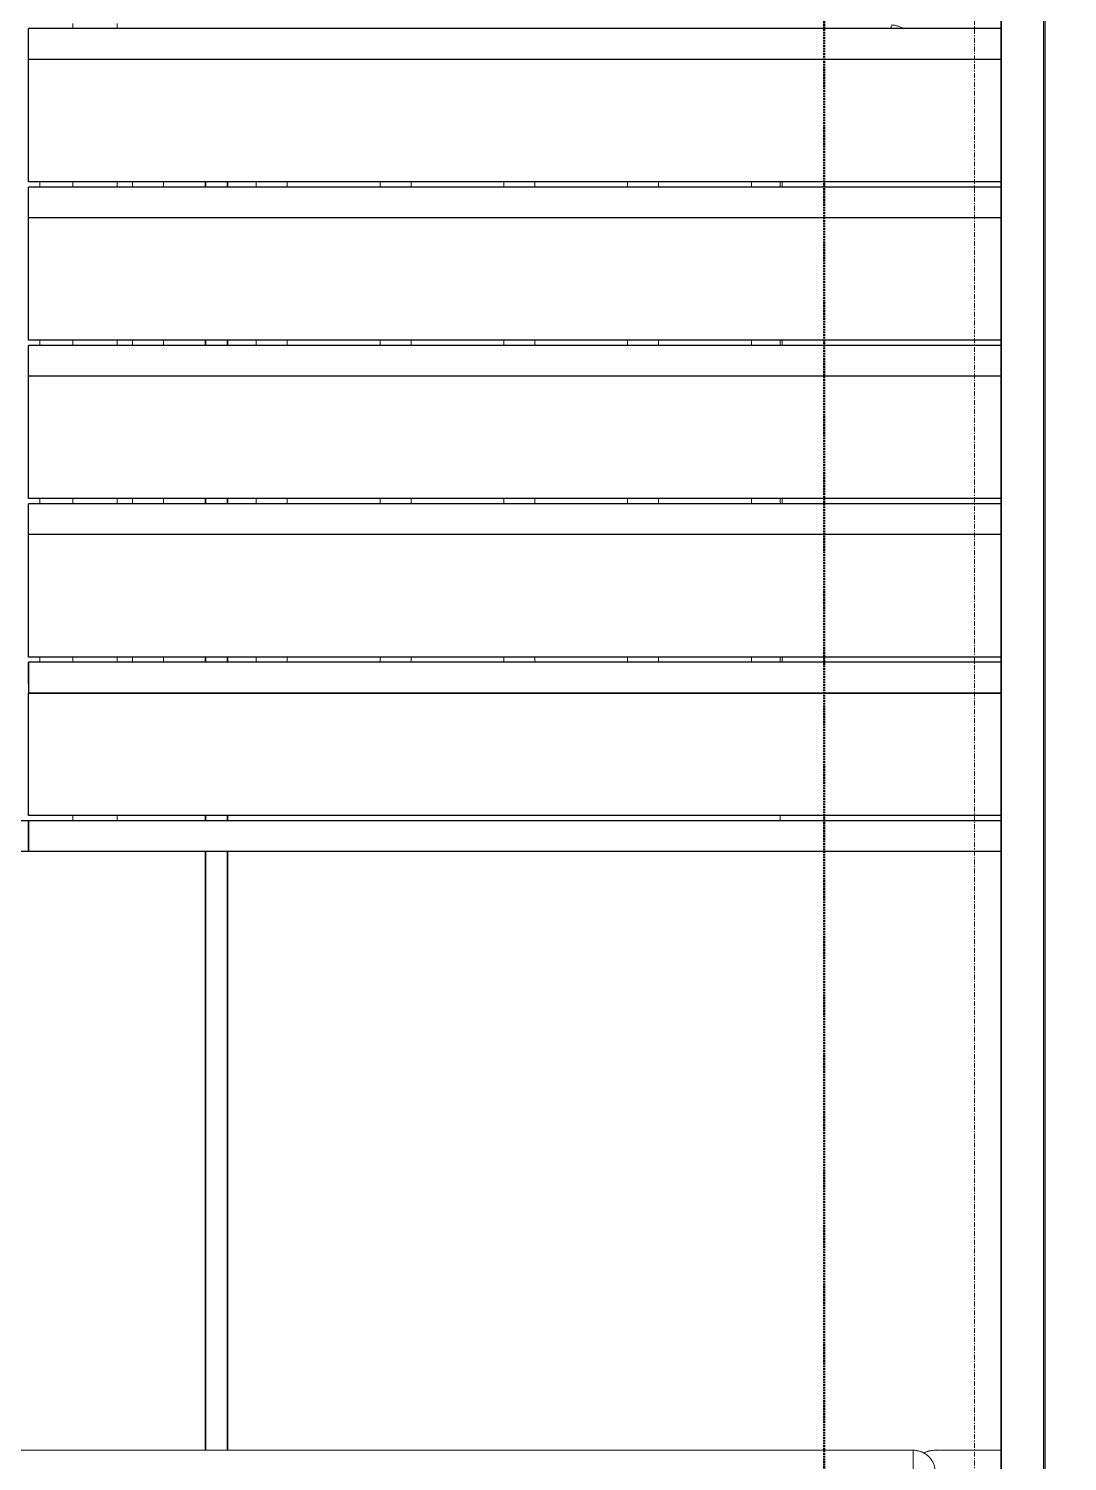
# Model space of a CAD drawing. Header units: millimetres. Extents: x -153298 to 620751, y -313239 to 250031.
# Drawn here: x 7349 to 8524, y -300664 to -299043 of the extents above; entities that cross this region are included whole.
import ezdxf

# ---------------------------------------------------------------- set-up
doc = ezdxf.new("R2010")
doc.units = ezdxf.units.MM
doc.linetypes.add('DPA_Grid _ Level 100', pattern=[10, 5.5, -1.6, 1.3, -1.6])
doc.linetypes.add('DPA_Hidden 50', pattern=[3, 2, -1])
for name, color, linetype, lineweight in [('A-DETL-GENF', 7, 'Continuous', 35), ('A-FLOR-HRAL', 7, 'Continuous', 25), ('A-GLAZ-CURT', 7, 'Continuous', 9), ('I-WALL-E', 7, 'Continuous', 35), ('S-GRID', 7, 'Continuous', 0), ('S-STRS-E', 7, 'Continuous', 25), ('WALL-E', 7, 'Continuous', 35)]:
    doc.layers.add(name, color=color, linetype=linetype, lineweight=lineweight)

# ---------------------------------------------------------------- blocks, each defined once
blk = doc.blocks.new('DPA_CP_Entrance Louver Grill Vertical Z - Louver Grill Vertical Z-V439-2140-01 ENTRANCE 1 ELEVATION 2')
at = {"layer": 'A-GLAZ-CURT', "color": 7}
for p, q in [((-16222, 113945.1), (-16222, 105550)), ((-16222, 113945.1), (-16222, 105550)), ((-16222, 105550), (-16222, 113945.1)), ((-16222, 105550), (-16222, 113945.1)), ((-16174, 105550), (-16174, 113945.1)), ((-16174, 105550), (-16174, 113945.1)), ((-16172, 105550), (-16172, 113945.1)), ((-16172, 113945.1), (-16172, 105550)), ((-16172, 105610), (-16172, 113895.1))]:
    blk.add_line(p, q, dxfattribs=at)
blk = doc.blocks.new('Railing - Post_50mm-V467-2140-01 ENTRANCE 1 ELEVATION 2')
at = {"layer": 'A-FLOR-HRAL', "color": 7, "lineweight": 9}
for p, q in [((-17272, 112027.3), (-17272, 112021.5)), ((-17222, 112021.5), (-17222, 112027.3)), ((-17272, 111848.1), (-17272, 111842.4)), ((-17222, 111842.4), (-17222, 111848.1)), ((-17272, 111668.9), (-17272, 111663.2)), ((-17222, 111663.2), (-17222, 111668.9)), ((-17272, 111489.7), (-17272, 111484)), ((-17222, 111484), (-17222, 111489.7)), ((-17272, 111310.6), (-17272, 111304.8)), ((-17222, 111304.8), (-17222, 111310.6)), ((-17272, 111131.4), (-17272, 111125.7)), ((-17272, 111125.7), (-17222, 111125.7)), ((-17222, 111125.7), (-17272, 111125.7)), ((-17222, 111125.7), (-17222, 111131.4))]:
    blk.add_line(p, q, dxfattribs=at)
blk = doc.blocks.new('Railing - Post_50mm-V468-2140-01 ENTRANCE 1 ELEVATION 2')
at = {"layer": 'A-FLOR-HRAL', "color": 7, "lineweight": 9}
for p, q in [((-17272, 111848.1), (-17272, 111842.4)), ((-17222, 111842.4), (-17222, 111848.1)), ((-17272, 111668.9), (-17272, 111663.2)), ((-17222, 111663.2), (-17222, 111668.9)), ((-17272, 111489.7), (-17272, 111484)), ((-17222, 111484), (-17222, 111489.7)), ((-17272, 111310.6), (-17272, 111304.8)), ((-17222, 111304.8), (-17222, 111310.6)), ((-17272, 111131.4), (-17272, 111125.7)), ((-17247, 111125.7), (-17247, 111125.7)), ((-17247, 111125.7), (-17247, 111125.7)), ((-17222, 111125.7), (-17222, 111131.4))]:
    blk.add_line(p, q, dxfattribs=at)
blk = doc.blocks.new('Railing - Railing-8634568-2140-01 ENTRANCE 1 ELEVATION 2')
at = {"layer": 'A-FLOR-HRAL', "color": 7, "lineweight": 9}
for p, q in [((-17272, 111848.1), (-17272, 111842.4)), ((-17222, 111842.4), (-17222, 111848.1)), ((-17272, 111668.9), (-17272, 111663.2)), ((-17222, 111663.2), (-17222, 111668.9)), ((-17272, 111489.7), (-17272, 111484)), ((-17222, 111484), (-17222, 111489.7)), ((-17272, 111310.6), (-17272, 111304.8)), ((-17222, 111304.8), (-17222, 111310.6))]:
    blk.add_line(p, q, dxfattribs=at)
at = {"color": 7}
for name in ['Railing - Post_50mm-V467-2140-01 ENTRANCE 1 ELEVATION 2', 'Railing - Post_50mm-V468-2140-01 ENTRANCE 1 ELEVATION 2']:
    blk.add_blockref(name, (0, 0), dxfattribs=at)
blk = doc.blocks.new('Railing - Half Circle_25mm-14342084-2140-01 ENTRANCE 1 ELEVATION 2')
at = {"layer": 'A-FLOR-HRAL', "color": 7, "lineweight": 9}
for p, q in [((-16346.4, 108797.2), (-16346.4, 108799.2)), ((-16346.4, 108799.2), (-16346.4, 108797.2))]:
    blk.add_line(p, q, dxfattribs=at)
at = {"layer": 'A-FLOR-HRAL', "color": 7, "lineweight": 9, "flags": 128}
blk.add_lwpolyline([(-16346.4, 108800.4), (-16345.4, 108800.4), (-16344.4, 108800.4), (-16343.4, 108800.3), (-16342.4, 108800.1), (-16341.4, 108799.9), (-16340.5, 108799.7), (-16339.5, 108799.5), (-16338.5, 108799.2), (-16337.6, 108798.8), (-16336.7, 108798.5), (-16335.7, 108798.1), (-16334.8, 108797.6), (-16334, 108797.1), (-16333.1, 108796.6), (-16332.3, 108796.1)], dxfattribs=at)
blk = doc.blocks.new('Railing - Half Circle_25mm-V543-2140-01 ENTRANCE 1 ELEVATION 2')
at = {"layer": 'A-FLOR-HRAL', "color": 7, "lineweight": 9}
for p, q in [((-16321.4, 110388), (-16321.4, 110411.8)), ((-16321.4, 110411.8), (-16321.4, 110388)), ((-16321.4, 110388), (-16321.4, 110364.8)), ((-16321.4, 110364.8), (-16321.4, 110388))]:
    blk.add_line(p, q, dxfattribs=at)
at = {"layer": 'A-FLOR-HRAL', "color": 7, "lineweight": 9, "flags": 128}
for points in [[(-16321.4, 110413), (-16320.4, 110413), (-16319.4, 110413), (-16318.4, 110412.9), (-16317.4, 110412.7), (-16316.4, 110412.5), (-16315.5, 110412.3), (-16314.5, 110412.1), (-16313.5, 110411.8), (-16312.6, 110411.4), (-16311.7, 110411.1), (-16310.7, 110410.7), (-16309.8, 110410.2), (-16309, 110409.7), (-16308.1, 110409.2), (-16307.3, 110408.7), (-16306.5, 110408.1), (-16305.7, 110407.5), (-16304.9, 110406.8), (-16304.2, 110406.2), (-16303.5, 110405.5), (-16302.8, 110404.7), (-16302.1, 110404), (-16301.5, 110403.2), (-16300.9, 110402.4), (-16300.4, 110401.6), (-16299.8, 110400.7), (-16299.3, 110399.8), (-16298.9, 110398.9), (-16298.5, 110398), (-16298.1, 110397.1), (-16297.7, 110396.2), (-16297.4, 110395.2), (-16297.2, 110394.2), (-16296.9, 110393.3), (-16296.8, 110392.3), (-16296.6, 110391.3), (-16296.5, 110390.3), (-16296.4, 110389.3), (-16296.4, 110388.3), (-16296.4, 110388)], [(-16296.4, 110388), (-16296.4, 110387), (-16296.5, 110386), (-16296.6, 110385.1), (-16296.7, 110384.1), (-16296.9, 110383.1), (-16297.1, 110382.1), (-16297.4, 110381.1), (-16297.7, 110380.2), (-16298, 110379.2), (-16298.4, 110378.3), (-16298.8, 110377.4), (-16299.2, 110376.5), (-16299.7, 110375.6), (-16300.2, 110374.8), (-16300.8, 110373.9), (-16301.3, 110373.1), (-16302, 110372.3), (-16302.6, 110371.6), (-16303.3, 110370.8), (-16304, 110370.1), (-16304.7, 110369.4), (-16305.5, 110368.8), (-16306.2, 110368.2), (-16307.1, 110367.6), (-16307.9, 110367), (-16308.7, 110366.5), (-16309.6, 110366), (-16310.5, 110365.5), (-16311.4, 110365.1), (-16312.3, 110364.7), (-16313.3, 110364.4), (-16314.2, 110364.1), (-16315.2, 110363.8), (-16316.2, 110363.6), (-16317.1, 110363.4), (-16318.1, 110363.3), (-16319.1, 110363.1), (-16320.1, 110363.1), (-16321.1, 110363), (-16321.4, 110363)]]:
    blk.add_lwpolyline(points, dxfattribs=at)
blk = doc.blocks.new('Railing - 35mm-V534-2140-01 ENTRANCE 1 ELEVATION 2')
at = {"layer": 'A-FLOR-HRAL', "color": 7, "lineweight": 9}
for p, q in [((-16504.5, 108617.1), (-16504.5, 108622.9)), ((-16469.5, 108622.9), (-16469.5, 108617.1)), ((-16504.5, 108438), (-16504.5, 108443.7)), ((-16469.5, 108443.7), (-16469.5, 108438)), ((-16504.5, 108258.8), (-16504.5, 108264.5)), ((-16469.5, 108264.5), (-16469.5, 108258.8)), ((-16504.5, 108079.6), (-16504.5, 108085.4)), ((-16469.5, 108085.4), (-16469.5, 108079.6))]:
    blk.add_line(p, q, dxfattribs=at)
blk = doc.blocks.new('Railing - 35mm-V535-2140-01 ENTRANCE 1 ELEVATION 2')
at = {"layer": 'A-FLOR-HRAL', "color": 7, "lineweight": 9}
for p, q in [((-17309.5, 108622.9), (-17309.5, 108617.1)), ((-17309.5, 108443.7), (-17309.5, 108438)), ((-17309.5, 108264.5), (-17309.5, 108258.8)), ((-17309.5, 108085.4), (-17309.5, 108079.6))]:
    blk.add_line(p, q, dxfattribs=at)
blk = doc.blocks.new('Railing - Post_50mm-V540-2140-01 ENTRANCE 1 ELEVATION 2')
at = {"layer": 'A-FLOR-HRAL', "color": 7, "lineweight": 9}
for p, q in [((-16472, 108617.1), (-16472, 108622.9)), ((-16422, 108622.9), (-16422, 108617.1)), ((-16472, 108438), (-16472, 108443.7)), ((-16422, 108443.7), (-16422, 108438)), ((-16472, 108258.8), (-16472, 108264.5)), ((-16422, 108264.5), (-16422, 108258.8)), ((-16472, 108079.6), (-16472, 108085.4)), ((-16422, 108085.4), (-16422, 108079.6)), ((-16472, 107900.4), (-16472, 107906.2)), ((-16447, 107900.4), (-16447, 107900.4)), ((-16447, 107900.4), (-16447, 107900.4)), ((-16422, 107906.2), (-16422, 107900.4))]:
    blk.add_line(p, q, dxfattribs=at)
blk = doc.blocks.new('Railing - Railing-14945778-2140-01 ENTRANCE 1 ELEVATION 2')
at = {"color": 7}
for name, p in [('Railing - 35mm-V535-2140-01 ENTRANCE 1 ELEVATION 2', (0, 3225.2)), ('Railing - 35mm-V534-2140-01 ENTRANCE 1 ELEVATION 2', (-700, 3225.2)), ('Railing - 35mm-V534-2140-01 ENTRANCE 1 ELEVATION 2', (-560, 3225.2)), ('Railing - 35mm-V534-2140-01 ENTRANCE 1 ELEVATION 2', (-420, 3225.2)), ('Railing - 35mm-V534-2140-01 ENTRANCE 1 ELEVATION 2', (-280, 3225.2)), ('Railing - 35mm-V534-2140-01 ENTRANCE 1 ELEVATION 2', (-140, 3225.2)), ('Railing - 35mm-V534-2140-01 ENTRANCE 1 ELEVATION 2', (0, 3225.2)), ('Railing - Post_50mm-V540-2140-01 ENTRANCE 1 ELEVATION 2', (0, 3225.2))]:
    blk.add_blockref(name, p, dxfattribs=at)
blk = doc.blocks.new('Top Rail Type - Half Circle_25mm-V541-2140-01 ENTRANCE 1 ELEVATION 2')
at = {"layer": 'A-FLOR-HRAL', "color": 7, "lineweight": 9}
for p, q in [((-16346.4, 108797.2), (-16346.4, 108799.2)), ((-16346.4, 108799.2), (-16346.4, 108797.2))]:
    blk.add_line(p, q, dxfattribs=at)
at = {"layer": 'A-FLOR-HRAL', "color": 7, "lineweight": 9, "flags": 128}
blk.add_lwpolyline([(-16346.4, 108800.4), (-16345.4, 108800.4), (-16344.4, 108800.4), (-16343.4, 108800.3), (-16342.4, 108800.1), (-16341.4, 108799.9), (-16340.5, 108799.7), (-16339.5, 108799.5), (-16338.5, 108799.2), (-16337.6, 108798.8), (-16336.7, 108798.5), (-16335.7, 108798.1), (-16334.8, 108797.6), (-16334, 108797.1), (-16333.1, 108796.6), (-16332.3, 108796.1)], dxfattribs=at)
blk = doc.blocks.new('Top Rail Type - Half Circle_25mm-V544-2140-01 ENTRANCE 1 ELEVATION 2')
at = {"layer": 'A-FLOR-HRAL', "color": 7, "lineweight": 9}
for p, q in [((-16321.4, 110388), (-16321.4, 110411.8)), ((-16321.4, 110411.8), (-16321.4, 110388)), ((-16321.4, 110388), (-16321.4, 110364.8)), ((-16321.4, 110364.8), (-16321.4, 110388))]:
    blk.add_line(p, q, dxfattribs=at)
at = {"layer": 'A-FLOR-HRAL', "color": 7, "lineweight": 9, "flags": 128}
for points in [[(-16321.4, 110413), (-16320.4, 110413), (-16319.4, 110413), (-16318.4, 110412.9), (-16317.4, 110412.7), (-16316.4, 110412.5), (-16315.5, 110412.3), (-16314.5, 110412.1), (-16313.5, 110411.8), (-16312.6, 110411.4), (-16311.7, 110411.1), (-16310.7, 110410.7), (-16309.8, 110410.2), (-16309, 110409.7), (-16308.1, 110409.2), (-16307.3, 110408.7), (-16306.5, 110408.1), (-16305.7, 110407.5), (-16304.9, 110406.8), (-16304.2, 110406.2), (-16303.5, 110405.5), (-16302.8, 110404.7), (-16302.1, 110404), (-16301.5, 110403.2), (-16300.9, 110402.4), (-16300.4, 110401.6), (-16299.8, 110400.7), (-16299.3, 110399.8), (-16298.9, 110398.9), (-16298.5, 110398), (-16298.1, 110397.1), (-16297.7, 110396.2), (-16297.4, 110395.2), (-16297.2, 110394.2), (-16296.9, 110393.3), (-16296.8, 110392.3), (-16296.6, 110391.3), (-16296.5, 110390.3), (-16296.4, 110389.3), (-16296.4, 110388.3), (-16296.4, 110388)], [(-16296.4, 110388), (-16296.4, 110387), (-16296.5, 110386), (-16296.6, 110385.1), (-16296.7, 110384.1), (-16296.9, 110383.1), (-16297.1, 110382.1), (-16297.4, 110381.1), (-16297.7, 110380.2), (-16298, 110379.2), (-16298.4, 110378.3), (-16298.8, 110377.4), (-16299.2, 110376.5), (-16299.7, 110375.6), (-16300.2, 110374.8), (-16300.8, 110373.9), (-16301.3, 110373.1), (-16302, 110372.3), (-16302.6, 110371.6), (-16303.3, 110370.8), (-16304, 110370.1), (-16304.7, 110369.4), (-16305.5, 110368.8), (-16306.2, 110368.2), (-16307.1, 110367.6), (-16307.9, 110367), (-16308.7, 110366.5), (-16309.6, 110366), (-16310.5, 110365.5), (-16311.4, 110365.1), (-16312.3, 110364.7), (-16313.3, 110364.4), (-16314.2, 110364.1), (-16315.2, 110363.8), (-16316.2, 110363.6), (-16317.1, 110363.4), (-16318.1, 110363.3), (-16319.1, 110363.1), (-16320.1, 110363.1), (-16321.1, 110363), (-16321.4, 110363)]]:
    blk.add_lwpolyline(points, dxfattribs=at)
blk = doc.blocks.new('Top Rail Type - Top Rail_Internal_-14945782-2140-01 ENTRANCE 1 ELEVATION 2')
at = {"layer": 'A-FLOR-HRAL', "color": 7, "lineweight": 9}
for p, q in [((-16422, 110413), (-18447, 110413)), ((-16321.4, 110413), (-16422, 110413)), ((-16321.4, 110413), (-16321.4, 110388)), ((-16321.4, 110388), (-16321.4, 110412.2))]:
    blk.add_line(p, q, dxfattribs=at)
blk = doc.blocks.new('Railing - RL13_Baluster Post _End_-13242412-2140-01 ENTRANCE 1 ELEVATION 2')
at = {"layer": 'A-FLOR-HRAL', "color": 7, "lineweight": 9}
for p, q in [((-16266.3, 107187.8), (-16222, 107187.8)), ((-16222, 107137.8), (-16266.3, 107137.8))]:
    blk.add_line(p, q, dxfattribs=at)
at = {"layer": 'A-FLOR-HRAL', "color": 7, "lineweight": 9, "flags": 128}
for points in [[(-16297.3, 107187.8), (-16297.3, 107187.8), (-16297.2, 107187.8), (-16297.1, 107187.8), (-16296.9, 107187.8), (-16296.7, 107187.8), (-16296.4, 107187.8), (-16296.1, 107187.8), (-16295.7, 107187.8), (-16295.3, 107187.8), (-16294.9, 107187.8), (-16294.4, 107187.8), (-16293.8, 107187.8), (-16293.2, 107187.8), (-16292.6, 107187.8), (-16291.9, 107187.8), (-16291.2, 107187.8), (-16290.4, 107187.8), (-16289.6, 107187.8), (-16288.8, 107187.8), (-16287.9, 107187.8), (-16287, 107187.8), (-16286.1, 107187.8), (-16285.1, 107187.8), (-16284.1, 107187.8), (-16283.1, 107187.8), (-16282, 107187.8), (-16280.9, 107187.8), (-16279.8, 107187.8), (-16278.7, 107187.8), (-16277.6, 107187.8), (-16276.4, 107187.8), (-16275.2, 107187.8), (-16274, 107187.8), (-16272.8, 107187.8), (-16271.6, 107187.8), (-16270.4, 107187.8), (-16269.1, 107187.8), (-16267.9, 107187.8), (-16266.7, 107187.8), (-16266.3, 107187.8)], [(-16266.3, 107137.8), (-16267.6, 107137.8), (-16268.8, 107137.8), (-16270, 107137.8), (-16271.3, 107137.8), (-16272.5, 107137.8), (-16273.7, 107137.8), (-16274.9, 107137.8), (-16276.1, 107137.8), (-16277.2, 107137.8), (-16278.4, 107137.8), (-16279.5, 107137.8), (-16280.6, 107137.8), (-16281.7, 107137.8), (-16282.8, 107137.8), (-16283.8, 107137.8), (-16284.8, 107137.8), (-16285.8, 107137.8), (-16286.8, 107137.8), (-16287.7, 107137.8), (-16288.6, 107137.8), (-16289.4, 107137.8), (-16290.2, 107137.8), (-16291, 107137.8), (-16291.7, 107137.8), (-16292.4, 107137.8), (-16293.1, 107137.8), (-16293.7, 107137.8), (-16294.2, 107137.8), (-16294.7, 107137.8), (-16295.2, 107137.8), (-16295.6, 107137.8), (-16296, 107137.8), (-16296.4, 107137.8), (-16296.6, 107137.8), (-16296.9, 107137.8), (-16297.1, 107137.8), (-16297.2, 107137.8), (-16297.3, 107137.8), (-16297.3, 107137.8)]]:
    blk.add_lwpolyline(points, dxfattribs=at)
at = {"layer": 'A-FLOR-HRAL', "color": 7, "lineweight": 9}
for start, end in [(88.6974, 120), (240, 281.0413)]:
    blk.add_arc((-16297.3, 107162.8), 25, start, end, dxfattribs=at)
blk = doc.blocks.new('Railing - RL13_Baluster Post _Start_-13242410-2140-01 ENTRANCE 1 ELEVATION 2')
at = {"layer": 'A-FLOR-HRAL', "color": 7, "lineweight": 9}
blk.add_line((-16266.3, 105575.2), (-16222, 105575.2), dxfattribs=at)
at = {"layer": 'A-FLOR-HRAL', "color": 7, "lineweight": 9, "flags": 128}
blk.add_lwpolyline([(-16266.3, 105575.2), (-16267.6, 105575.2), (-16268.8, 105575.2), (-16270, 105575.2), (-16271.3, 105575.2)], dxfattribs=at)
blk = doc.blocks.new('Railing - Railing-14945909-2140-01 ENTRANCE 1 ELEVATION 2')
at = {"color": 7}
for name in ['Railing - RL13_Baluster Post _End_-13242412-2140-01 ENTRANCE 1 ELEVATION 2', 'Railing - RL13_Baluster Post _Start_-13242410-2140-01 ENTRANCE 1 ELEVATION 2']:
    blk.add_blockref(name, (0, 3225.2), dxfattribs=at)
blk = doc.blocks.new('Top Rail Type - Top Rail_Internal_-14947803-2140-01 ENTRANCE 1 ELEVATION 2')
at = {"layer": 'A-FLOR-HRAL', "color": 7, "lineweight": 9}
for p, q in [((-16322, 110363), (-16322, 109513)), ((-16272, 109513), (-16272, 110363.6)), ((-16322, 109339.6), (-16322, 109333.9)), ((-16272, 109333.9), (-16272, 109339.6)), ((-16322, 109160.4), (-16322, 109154.7)), ((-16272, 109154.7), (-16272, 109160.4)), ((-16322, 108981.2), (-16322, 108975.5)), ((-16272, 108975.5), (-16272, 108981.2)), ((-16322, 108802.1), (-16322, 108796.3)), ((-16272, 108796.3), (-16272, 108802.1))]:
    blk.add_line(p, q, dxfattribs=at)
for start, end in [(86.1963, 120), (240, 280.7836)]:
    blk.add_arc((-16297, 110388), 25, start, end, dxfattribs=at)
for points in [[(-16309.5, 110409.7), (-16307.6, 110410.8), (-16303.6, 110412.5), (-16299.2, 110413), (-16297, 110413)], [(-16296.8, 110413), (-16296.3, 110413), (-16295.8, 110413), (-16295.4, 110413)], [(-16297, 110363), (-16301.4, 110363), (-16305.7, 110364.2), (-16309.5, 110366.4)], [(-16292.3, 110363.5), (-16293.8, 110363.2), (-16295.3, 110363.1), (-16296.8, 110363)]]:
    blk.add_open_spline(points, degree=3, dxfattribs=at)
blk = doc.blocks.new('DPA_AN_Callout - DPA_AN_Callout-15497441-2140-01 ENTRANCE 1 ELEVATION 2')
at = {"layer": 'A-DETL-GENF', "color": 7, "linetype": 'DPA_Hidden 50', "lineweight": 50}
blk.add_line((-16422, 105382.9), (-16422, 113739.9), dxfattribs=at)

msp = doc.modelspace()

# ---------------------------------------------------------------- linework, layer by layer
at = {"color": 7}
msp.add_lwpolyline([(11947.7281, -297117.5653), (8497.1524, -297117.5653), (8497.1524, -305514.7103), (11947.7281, -305514.7103)], close=True, dxfattribs=at)
at = {"layer": 'I-WALL-E', "color": 7}
for p, q in [((7549.1524, -299222.3433), (7549.1524, -299216.6046)), ((7549.1524, -299222.3433), (7549.1524, -299216.6046)), ((7574.1524, -299216.6046), (7574.1524, -299222.3433)), ((7574.1524, -299216.6046), (7574.1524, -299222.3433)), ((7549.1524, -299401.5221), (7549.1524, -299395.7833)), ((7549.1524, -299401.5221), (7549.1524, -299395.7833)), ((7574.1524, -299395.7833), (7574.1524, -299401.5221)), ((7574.1524, -299395.7833), (7574.1524, -299401.5221)), ((7549.1524, -299580.7008), (7549.1524, -299574.9621)), ((7549.1524, -299580.7008), (7549.1524, -299574.9621)), ((7574.1524, -299574.9621), (7574.1524, -299580.7008)), ((7574.1524, -299574.9621), (7574.1524, -299580.7008)), ((7549.1524, -299759.8796), (7549.1524, -299754.1408)), ((7549.1524, -299759.8796), (7549.1524, -299754.1408)), ((7574.1524, -299754.1408), (7574.1524, -299759.8796)), ((7574.1524, -299754.1408), (7574.1524, -299759.8796)), ((7549.1524, -299939.0583), (7549.1524, -299933.3196)), ((7549.1524, -299939.0583), (7549.1524, -299933.3196)), ((7574.1524, -299933.3196), (7574.1524, -299939.0583)), ((7574.1524, -299933.3196), (7574.1524, -299939.0583)), ((7549.1524, -300651.667), (7549.1524, -299974.0583)), ((7549.1524, -300651.667), (7549.1524, -299974.0583)), ((7574.1524, -299974.0583), (7574.1524, -300651.667)), ((7574.1524, -299974.0583), (7574.1524, -300651.667))]:
    msp.add_line(p, q, dxfattribs=at)
at = {"layer": 'S-GRID', "color": 7, "linetype": 'DPA_Grid _ Level 100'}
msp.add_line((8419.1552, -312338.9018), (8419.1552, -291368.6646), dxfattribs=at)
at = {"layer": 'S-STRS-E', "color": 7}
for p, q in [((7349.1524, -299078.1646), (7349.1524, -299043.1646)), ((8449.1524, -299043.1646), (7349.1524, -299043.1646)), ((7349.1524, -299047.4364), (7349.1524, -299043.1646)), ((7349.1524, -299045.6646), (7349.1524, -299043.1646)), ((7349.1524, -299045.6646), (7349.1524, -299043.1646)), ((7349.1524, -299045.6646), (7349.1524, -299043.1646)), ((7349.1524, -299045.6646), (7349.1524, -299043.1646)), ((7349.1524, -299045.6646), (7349.1524, -299043.1646)), ((8449.1524, -299043.1646), (7349.1524, -299043.1646)), ((8449.1524, -299043.1646), (7349.1524, -299043.1646)), ((8449.1524, -299043.1646), (7349.1524, -299043.1646)), ((8449.1524, -299043.1646), (7349.1524, -299043.1646)), ((8449.1524, -299043.1646), (7349.1524, -299043.1646)), ((8449.1524, -299043.1646), (7349.1524, -299043.1646)), ((7349.1524, -299068.1646), (7349.1524, -299048.1646)), ((7349.1524, -299058.1646), (7349.1524, -299048.1646)), ((7349.1524, -299057.6646), (7349.1524, -299048.6646)), ((8449.1524, -299043.1646), (8449.1524, -299078.1646)), ((8449.1524, -299043.1646), (8449.1524, -299045.6646)), ((8449.1524, -299043.1646), (8449.1524, -299045.6646)), ((8449.1524, -299043.1646), (8449.1524, -299045.6646)), ((8449.1524, -299043.1646), (8449.1524, -299045.6646)), ((8449.1524, -299043.1646), (8449.1524, -299045.6646)), ((8449.1524, -299043.1646), (8449.1524, -299047.4364)), ((8449.1524, -299048.1646), (8449.1524, -299058.1646)), ((8449.1524, -299048.1646), (8449.1524, -299068.1646)), ((8449.1524, -299048.6646), (8449.1524, -299057.6646)), ((7349.1524, -299061.1646), (7349.1524, -299057.6646)), ((7349.1524, -299060.6646), (7349.1524, -299058.1646)), ((8449.1524, -299057.6646), (8449.1524, -299061.1646)), ((8449.1524, -299058.1646), (8449.1524, -299060.6646)), ((7349.1524, -299216.6046), (7349.1524, -299078.1646)), ((8449.1524, -299078.1646), (7349.1524, -299078.1646)), ((8449.1524, -299078.1646), (7349.1524, -299078.1646)), ((8449.1524, -299078.1646), (8449.1524, -299216.6046)), ((8449.1524, -299216.6046), (7349.1524, -299216.6046)), ((7349.1524, -299257.3433), (7349.1524, -299222.3433)), ((8449.1524, -299222.3433), (7349.1524, -299222.3433)), ((7349.1524, -299227.3433), (7349.1524, -299222.3433)), ((7349.1524, -299224.8433), (7349.1524, -299222.3433)), ((7349.1524, -299224.8433), (7349.1524, -299222.3433)), ((7349.1524, -299224.8433), (7349.1524, -299222.3433)), ((7349.1524, -299224.8433), (7349.1524, -299222.3433)), ((7349.1524, -299224.8433), (7349.1524, -299222.3433)), ((8449.1524, -299222.3433), (7349.1524, -299222.3433)), ((8449.1524, -299222.3433), (7349.1524, -299222.3433)), ((8449.1524, -299222.3433), (7349.1524, -299222.3433)), ((8449.1524, -299222.3433), (7349.1524, -299222.3433)), ((8449.1524, -299222.3433), (7349.1524, -299222.3433)), ((8449.1524, -299222.3433), (7349.1524, -299222.3433)), ((7349.1524, -299247.3433), (7349.1524, -299227.3433)), ((7349.1524, -299237.3433), (7349.1524, -299227.3433)), ((7349.1524, -299236.8433), (7349.1524, -299227.8433)), ((8449.1524, -299222.3433), (8449.1524, -299257.3433)), ((8449.1524, -299222.3433), (8449.1524, -299224.8433)), ((8449.1524, -299222.3433), (8449.1524, -299224.8433)), ((8449.1524, -299222.3433), (8449.1524, -299224.8433)), ((8449.1524, -299222.3433), (8449.1524, -299224.8433)), ((8449.1524, -299222.3433), (8449.1524, -299224.8433)), ((8449.1524, -299222.3433), (8449.1524, -299227.3433)), ((8449.1524, -299227.3433), (8449.1524, -299237.3433)), ((8449.1524, -299227.3433), (8449.1524, -299247.3433)), ((8449.1524, -299227.8433), (8449.1524, -299236.8433)), ((7349.1524, -299240.3433), (7349.1524, -299236.8433)), ((7349.1524, -299239.8433), (7349.1524, -299237.3433)), ((8449.1524, -299236.8433), (8449.1524, -299240.3433)), ((8449.1524, -299237.3433), (8449.1524, -299239.8433)), ((7349.1524, -299395.7833), (7349.1524, -299257.3433)), ((8449.1524, -299257.3433), (7349.1524, -299257.3433)), ((8449.1524, -299257.3433), (7349.1524, -299257.3433)), ((8449.1524, -299257.3433), (8449.1524, -299395.7833)), ((8449.1524, -299395.7833), (7349.1524, -299395.7833)), ((7349.1524, -299436.5221), (7349.1524, -299401.5221)), ((8449.1524, -299401.5221), (7349.1524, -299401.5221)), ((7349.1524, -299406.5221), (7349.1524, -299401.5221)), ((7349.1524, -299404.0221), (7349.1524, -299401.5221)), ((7349.1524, -299404.0221), (7349.1524, -299401.5221)), ((7349.1524, -299404.0221), (7349.1524, -299401.5221)), ((7349.1524, -299404.0221), (7349.1524, -299401.5221)), ((7349.1524, -299404.0221), (7349.1524, -299401.5221)), ((8449.1524, -299401.5221), (7349.1524, -299401.5221)), ((8449.1524, -299401.5221), (7349.1524, -299401.5221)), ((8449.1524, -299401.5221), (7349.1524, -299401.5221)), ((8449.1524, -299401.5221), (7349.1524, -299401.5221)), ((8449.1524, -299401.5221), (7349.1524, -299401.5221)), ((8449.1524, -299401.5221), (7349.1524, -299401.5221)), ((7349.1524, -299426.5221), (7349.1524, -299406.5221)), ((7349.1524, -299416.5221), (7349.1524, -299406.5221)), ((7349.1524, -299416.0221), (7349.1524, -299407.0221)), ((8449.1524, -299401.5221), (8449.1524, -299436.1652)), ((8449.1524, -299401.5221), (8449.1524, -299404.0221)), ((8449.1524, -299401.5221), (8449.1524, -299404.0221)), ((8449.1524, -299401.5221), (8449.1524, -299404.0221)), ((8449.1524, -299401.5221), (8449.1524, -299404.0221)), ((8449.1524, -299401.5221), (8449.1524, -299404.0221)), ((8449.1524, -299401.5221), (8449.1524, -299406.5221)), ((8449.1524, -299406.5221), (8449.1524, -299416.5221)), ((8449.1524, -299406.5221), (8449.1524, -299426.5221)), ((8449.1524, -299407.0221), (8449.1524, -299416.0221)), ((7349.1524, -299419.5221), (7349.1524, -299416.0221)), ((7349.1524, -299419.0221), (7349.1524, -299416.5221)), ((8449.1524, -299416.0221), (8449.1524, -299419.5221)), ((8449.1524, -299416.5221), (8449.1524, -299419.0221)), ((7349.1524, -299574.9621), (7349.1524, -299436.5221)), ((8449.1524, -299436.5221), (7349.1524, -299436.5221)), ((8449.1524, -299436.5221), (7349.1524, -299436.5221)), ((8449.1524, -299436.5221), (8449.1524, -299574.9621)), ((8449.1524, -299574.9621), (7349.1524, -299574.9621)), ((7349.1524, -299615.7008), (7349.1524, -299580.7008)), ((8449.1524, -299580.7008), (7349.1524, -299580.7008)), ((7349.1524, -299585.7008), (7349.1524, -299580.7008)), ((7349.1524, -299583.2008), (7349.1524, -299580.7008)), ((7349.1524, -299583.2008), (7349.1524, -299580.7008)), ((7349.1524, -299583.2008), (7349.1524, -299580.7008)), ((7349.1524, -299583.2008), (7349.1524, -299580.7008)), ((7349.1524, -299583.2008), (7349.1524, -299580.7008)), ((8449.1524, -299580.7008), (7349.1524, -299580.7008)), ((8449.1524, -299580.7008), (7349.1524, -299580.7008)), ((8449.1524, -299580.7008), (7349.1524, -299580.7008)), ((8449.1524, -299580.7008), (7349.1524, -299580.7008)), ((8449.1524, -299580.7008), (7349.1524, -299580.7008)), ((8449.1524, -299580.7008), (7349.1524, -299580.7008)), ((7349.1524, -299605.7008), (7349.1524, -299585.7008)), ((7349.1524, -299595.7008), (7349.1524, -299585.7008)), ((8449.1524, -299580.7008), (8449.1524, -299615.7008)), ((8449.1524, -299580.7008), (8449.1524, -299583.2008)), ((8449.1524, -299580.7008), (8449.1524, -299583.2008)), ((8449.1524, -299580.7008), (8449.1524, -299583.2008)), ((8449.1524, -299580.7008), (8449.1524, -299583.2008)), ((8449.1524, -299580.7008), (8449.1524, -299583.2008)), ((8449.1524, -299580.7008), (8449.1524, -299585.7008)), ((8449.1524, -299585.7008), (8449.1524, -299595.7008)), ((8449.1524, -299585.7008), (8449.1524, -299605.7008)), ((7349.1524, -299595.2008), (7349.1524, -299586.2008)), ((7349.1524, -299598.7008), (7349.1524, -299595.2008)), ((7349.1524, -299598.2008), (7349.1524, -299595.7008)), ((8449.1524, -299586.2008), (8449.1524, -299595.2008)), ((8449.1524, -299595.2008), (8449.1524, -299598.7008)), ((8449.1524, -299595.7008), (8449.1524, -299598.2008)), ((7349.1524, -299754.1408), (7349.1524, -299615.7008)), ((8449.1524, -299615.7008), (7349.1524, -299615.7008)), ((8449.1524, -299615.7008), (7349.1524, -299615.7008)), ((8449.1524, -299615.7008), (8449.1524, -299754.1408)), ((8449.1524, -299754.1408), (7349.1524, -299754.1408)), ((7349.1524, -299764.8796), (7349.1524, -299759.8796)), ((7349.1524, -299762.3796), (7349.1524, -299759.8796)), ((7349.1524, -299762.3796), (7349.1524, -299759.8796)), ((7349.1524, -299762.3796), (7349.1524, -299759.8796)), ((7349.1524, -299762.3796), (7349.1524, -299759.8796)), ((7349.1524, -299762.3796), (7349.1524, -299759.8796)), ((8449.1524, -299759.8796), (7349.1524, -299759.8796)), ((8449.1524, -299759.8796), (7349.1524, -299759.8796)), ((8449.1524, -299759.8796), (7349.1524, -299759.8796)), ((8449.1524, -299759.8796), (7349.1524, -299759.8796)), ((7407.077, -299759.8796), (7349.1524, -299759.8796)), ((7401.028, -299759.8796), (7349.1524, -299759.8796)), ((8449.1524, -299759.8796), (7349.1524, -299759.8796)), ((7349.1524, -299759.8796), (7349.1524, -299794.8796)), ((8449.1524, -299759.8796), (7441.2277, -299759.8796)), ((8449.1524, -299759.8796), (7447.2767, -299759.8796)), ((8449.1524, -299759.8796), (8449.1524, -299762.3796)), ((8449.1524, -299759.8796), (8449.1524, -299762.3796)), ((8449.1524, -299759.8796), (8449.1524, -299762.3796)), ((8449.1524, -299759.8796), (8449.1524, -299762.3796)), ((8449.1524, -299759.8796), (8449.1524, -299762.3796)), ((8449.1524, -299759.8796), (8449.1524, -299764.8796)), ((8449.1524, -299794.8796), (8449.1524, -299759.8796)), ((7349.1524, -299784.8796), (7349.1524, -299764.8796)), ((7349.1524, -299774.8796), (7349.1524, -299764.8796)), ((7349.1524, -299765.3796), (7349.1524, -299774.3796)), ((7349.1524, -299774.3796), (7349.1524, -299777.8796)), ((7349.1524, -299777.3796), (7349.1524, -299774.8796)), ((8449.1524, -299764.8796), (8449.1524, -299774.8796)), ((8449.1524, -299764.8796), (8449.1524, -299784.8796)), ((8449.1524, -299774.3796), (8449.1524, -299765.3796)), ((8449.1524, -299777.8796), (8449.1524, -299774.3796)), ((8449.1524, -299774.8796), (8449.1524, -299777.3796)), ((8449.1524, -299794.8796), (7349.1524, -299794.8796)), ((7349.1524, -299933.3196), (7349.1524, -299794.8796)), ((7349.1524, -299794.8796), (8449.1524, -299794.8796)), ((8449.1524, -299794.8796), (8449.1524, -299933.3196)), ((7199.1524, -299939.0583), (7349.1524, -299939.0583)), ((8449.1524, -299933.3196), (7349.1524, -299933.3196)), ((7349.1524, -299939.0583), (8449.1524, -299939.0583)), ((7349.1524, -299939.0583), (7349.1524, -299974.0583)), ((7349.1524, -299974.0583), (7349.1524, -299939.0583)), ((8449.1524, -299974.0583), (8449.1524, -299939.0583)), ((8449.1524, -299974.0583), (8449.1524, -299939.0583)), ((7349.1524, -299974.0583), (7249.1524, -299974.0583)), ((8449.1524, -299974.0583), (7349.1524, -299974.0583))]:
    msp.add_line(p, q, dxfattribs=at)
at = {"layer": 'WALL-E', "color": 7}
msp.add_line((8449.1524, -307564.7103), (8449.1524, -297119.5898), dxfattribs=at)

# ---------------------------------------------------------------- block references
at = {"layer": 'A-DETL-GENF', "color": 7}
msp.add_blockref('DPA_AN_Callout - DPA_AN_Callout-15497441-2140-01 ENTRANCE 1 ELEVATION 2', (24671.1729, -411064.7103), dxfattribs=at)
at = {"layer": 'A-FLOR-HRAL', "color": 7, "lineweight": 9}
for name, p in [('Railing - Railing-8634568-2140-01 ENTRANCE 1 ELEVATION 2', (24671.1729, -411064.7103)), ('Top Rail Type - Top Rail_Internal_-14945782-2140-01 ENTRANCE 1 ELEVATION 2', (24671.1729, -411064.7103)), ('Railing - Half Circle_25mm-14342084-2140-01 ENTRANCE 1 ELEVATION 2', (24671.1729, -407839.493)), ('Top Rail Type - Half Circle_25mm-V541-2140-01 ENTRANCE 1 ELEVATION 2', (24671.1729, -407839.493)), ('Railing - Railing-14945778-2140-01 ENTRANCE 1 ELEVATION 2', (24671.1729, -411064.7103)), ('Top Rail Type - Top Rail_Internal_-14947803-2140-01 ENTRANCE 1 ELEVATION 2', (24671.1729, -411064.7103)), ('Railing - Half Circle_25mm-V543-2140-01 ENTRANCE 1 ELEVATION 2', (24671.1729, -411064.7103)), ('Top Rail Type - Half Circle_25mm-V544-2140-01 ENTRANCE 1 ELEVATION 2', (24671.1729, -411064.7103))]:
    msp.add_blockref(name, p, dxfattribs=at)
at = {"layer": 'A-FLOR-HRAL', "color": 7}
msp.add_blockref('Railing - Railing-14945909-2140-01 ENTRANCE 1 ELEVATION 2', (24671.1729, -411064.7103), dxfattribs=at)
at = {"layer": 'A-GLAZ-CURT', "color": 7}
msp.add_blockref('DPA_CP_Entrance Louver Grill Vertical Z - Louver Grill Vertical Z-V439-2140-01 ENTRANCE 1 ELEVATION 2', (24671.1729, -411064.7103), dxfattribs=at)

doc.saveas('drawing.dxf')
